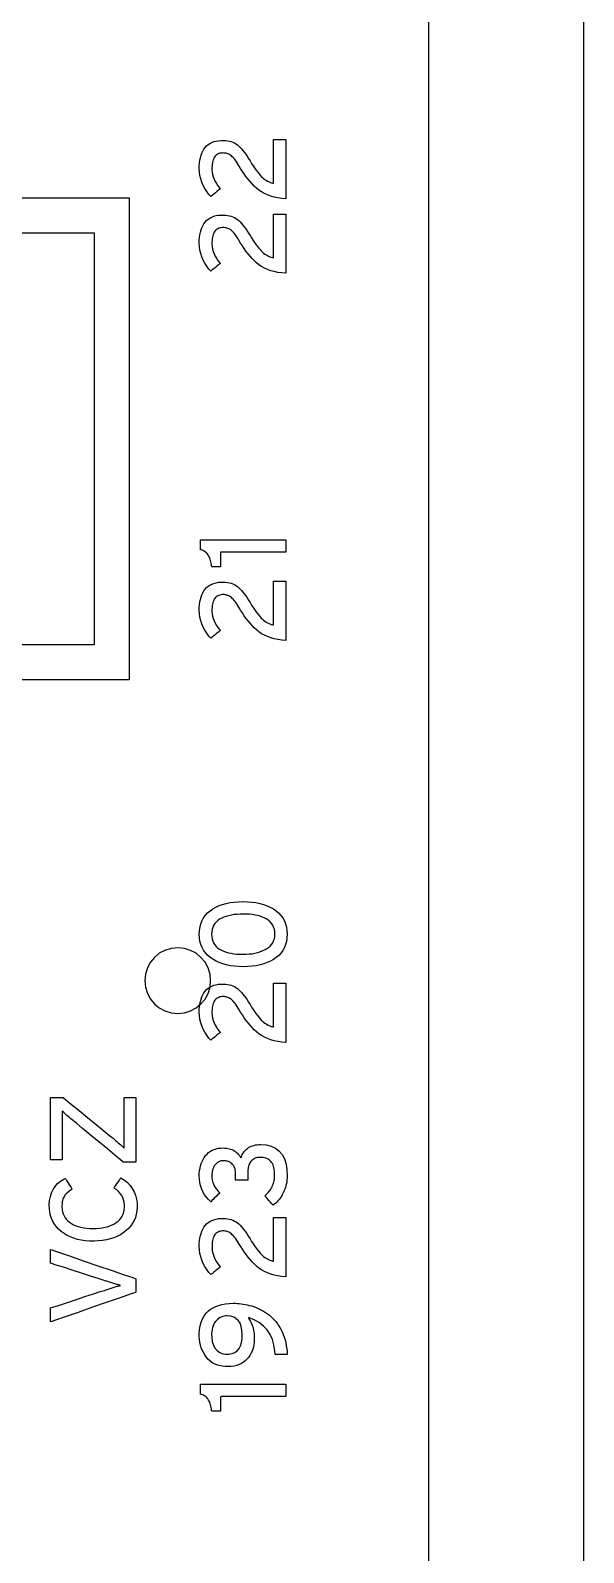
# Model space of a CAD drawing. Extents: x 1 to 47.7, y 0.2 to 35.
# Drawn here: x 37.857 to 38.487, y 12.158 to 13.894 of the extents above; entities that cross this region are included whole.
import ezdxf

# ---------------------------------------------------------------- set-up
doc = ezdxf.new("R2010")
doc.units = 0
doc.header["$MEASUREMENT"] = 0
for name, color, linetype in [('1_1__SCREW_TERMINAL_BLOCK_', 7, 'CONTINUOUS'), ('1_2__CONNECTORIZED_RELAY__', 7, 'CONTINUOUS'), ('7_0_____DWG', 7, 'CONTINUOUS')]:
    doc.layers.add(name, color=color, linetype=linetype)

msp = doc.modelspace()

# ---------------------------------------------------------------- linework, layer by layer
at = {"layer": '1_1__SCREW_TERMINAL_BLOCK_'}
for points in [[(38.1478, 13.702), (38.1432, 13.7024), (38.1388, 13.703), (38.1346, 13.7039), (38.1306, 13.705), (38.1269, 13.7063), (38.1234, 13.7079), (38.1202, 13.7097), (38.1172, 13.7118), (38.1145, 13.7141), (38.1119, 13.7165), (38.1094, 13.719), (38.107, 13.7217), (38.1047, 13.7244), (38.1024, 13.7273), (38.1003, 13.7302), (38.0983, 13.7332), (38.0963, 13.7364), (38.0947, 13.7391), (38.0935, 13.7412), (38.0923, 13.743), (38.0911, 13.7447), (38.0899, 13.7463), (38.0888, 13.7477), (38.0878, 13.7489), (38.0868, 13.7499), (38.0858, 13.7508), (38.0848, 13.7516), (38.0838, 13.7522), (38.0828, 13.7527), (38.0818, 13.7531), (38.0808, 13.7535), (38.0797, 13.7538), (38.0787, 13.754), (38.0776, 13.7541), (38.0765, 13.7542), (38.0752, 13.7541), (38.0739, 13.754), (38.0727, 13.7538), (38.0716, 13.7534), (38.0705, 13.7529), (38.0695, 13.7524), (38.0686, 13.7517), (38.0678, 13.7509), (38.067, 13.75), (38.0663, 13.7489), (38.0656, 13.7477), (38.0651, 13.7464), (38.0646, 13.7449), (38.0642, 13.7433), (38.0639, 13.7415), (38.0637, 13.7396), (38.0636, 13.7376), (38.0636, 13.7352), (38.0639, 13.7323), (38.0644, 13.7295), (38.0651, 13.7268), (38.0661, 13.7242), (38.0673, 13.7217), (38.0688, 13.7192), (38.0705, 13.7168), (38.0724, 13.7144), (38.0732, 13.7133), (38.0724, 13.7127), (38.0711, 13.7116), (38.0693, 13.7102), (38.0675, 13.7086), (38.0656, 13.7071), (38.064, 13.7058), (38.0628, 13.7049), (38.0623, 13.7044), (38.0601, 13.7069), (38.0576, 13.7102), (38.0554, 13.7136), (38.0535, 13.7171), (38.052, 13.7207), (38.0508, 13.7245), (38.0499, 13.7284), (38.0493, 13.7324), (38.0491, 13.7366), (38.0492, 13.7399), (38.0494, 13.743), (38.0498, 13.746), (38.0504, 13.7488), (38.0512, 13.7515), (38.0521, 13.7539), (38.0532, 13.7563), (38.0544, 13.7584), (38.0558, 13.7604), (38.0575, 13.7622), (38.0593, 13.7637), (38.0613, 13.765), (38.0635, 13.7662), (38.0658, 13.7671), (38.0684, 13.7678), (38.0711, 13.7682), (38.074, 13.7685), (38.0767, 13.7685), (38.0791, 13.7684), (38.0814, 13.7681), (38.0835, 13.7677), (38.0856, 13.7671), (38.0875, 13.7664), (38.0893, 13.7656), (38.091, 13.7646), (38.0926, 13.7635), (38.0942, 13.7621), (38.0957, 13.7606), (38.0973, 13.7589), (38.0988, 13.7571), (38.1004, 13.755), (38.1021, 13.7528), (38.1037, 13.7505), (38.1053, 13.7479), (38.107, 13.7452), (38.1088, 13.7423), (38.1105, 13.7396), (38.1122, 13.7371), (38.1138, 13.7348), (38.1154, 13.7326), (38.1169, 13.7307), (38.1184, 13.729), (38.1198, 13.7275), (38.1211, 13.7262), (38.1225, 13.725), (38.1239, 13.724), (38.1253, 13.723), (38.1268, 13.7222), (38.1282, 13.7215), (38.1297, 13.7208), (38.1312, 13.7203), (38.1327, 13.7199), (38.1337, 13.7199), (38.1337, 13.7227), (38.1337, 13.7283), (38.1337, 13.7358), (38.1337, 13.7441), (38.1337, 13.7525), (38.1337, 13.7601), (38.1337, 13.7659), (38.1337, 13.7691), (38.1339, 13.7695), (38.1349, 13.7695), (38.1366, 13.7695), (38.1388, 13.7695), (38.1412, 13.7695), (38.1435, 13.7695), (38.1456, 13.7695), (38.1471, 13.7695), (38.1478, 13.7695), (38.1478, 13.768), (38.1478, 13.7623), (38.1478, 13.7535), (38.1478, 13.7427), (38.1478, 13.7313), (38.1478, 13.7202), (38.1478, 13.7109), (38.1478, 13.7044)], [(38.1478, 13.6169), (38.1432, 13.6173), (38.1388, 13.6179), (38.1346, 13.6188), (38.1306, 13.6199), (38.1269, 13.6212), (38.1234, 13.6228), (38.1202, 13.6246), (38.1172, 13.6267), (38.1145, 13.629), (38.1119, 13.6314), (38.1094, 13.6339), (38.107, 13.6366), (38.1047, 13.6393), (38.1024, 13.6422), (38.1003, 13.6451), (38.0983, 13.6481), (38.0963, 13.6513), (38.0947, 13.654), (38.0935, 13.6561), (38.0923, 13.6579), (38.0911, 13.6596), (38.0899, 13.6612), (38.0888, 13.6626), (38.0878, 13.6638), (38.0868, 13.6648), (38.0858, 13.6657), (38.0848, 13.6664), (38.0838, 13.6671), (38.0828, 13.6676), (38.0818, 13.668), (38.0808, 13.6684), (38.0797, 13.6687), (38.0787, 13.6689), (38.0776, 13.669), (38.0765, 13.6691), (38.0752, 13.669), (38.0739, 13.6689), (38.0727, 13.6686), (38.0716, 13.6683), (38.0705, 13.6678), (38.0695, 13.6672), (38.0686, 13.6666), (38.0678, 13.6658), (38.067, 13.6649), (38.0663, 13.6638), (38.0656, 13.6626), (38.0651, 13.6613), (38.0646, 13.6598), (38.0642, 13.6582), (38.0639, 13.6564), (38.0637, 13.6545), (38.0636, 13.6525), (38.0636, 13.6501), (38.0639, 13.6472), (38.0644, 13.6444), (38.0651, 13.6417), (38.0661, 13.6391), (38.0673, 13.6365), (38.0688, 13.6341), (38.0705, 13.6316), (38.0724, 13.6293), (38.0732, 13.6282), (38.0724, 13.6275), (38.0711, 13.6264), (38.0693, 13.6251), (38.0675, 13.6235), (38.0656, 13.622), (38.064, 13.6207), (38.0628, 13.6198), (38.0623, 13.6193), (38.0601, 13.6218), (38.0576, 13.625), (38.0554, 13.6284), (38.0535, 13.632), (38.052, 13.6356), (38.0508, 13.6394), (38.0499, 13.6433), (38.0493, 13.6473), (38.0491, 13.6515), (38.0492, 13.6548), (38.0494, 13.6579), (38.0498, 13.6609), (38.0504, 13.6637), (38.0512, 13.6664), (38.0521, 13.6688), (38.0532, 13.6711), (38.0544, 13.6733), (38.0558, 13.6753), (38.0575, 13.677), (38.0593, 13.6786), (38.0613, 13.6799), (38.0635, 13.6811), (38.0658, 13.682), (38.0684, 13.6827), (38.0711, 13.6831), (38.074, 13.6834), (38.0767, 13.6834), (38.0791, 13.6833), (38.0814, 13.683), (38.0835, 13.6826), (38.0856, 13.682), (38.0875, 13.6813), (38.0893, 13.6805), (38.091, 13.6795), (38.0926, 13.6783), (38.0942, 13.677), (38.0957, 13.6755), (38.0973, 13.6738), (38.0988, 13.672), (38.1004, 13.6699), (38.1021, 13.6677), (38.1037, 13.6654), (38.1053, 13.6628), (38.107, 13.6601), (38.1088, 13.6572), (38.1105, 13.6545), (38.1122, 13.652), (38.1138, 13.6497), (38.1154, 13.6475), (38.1169, 13.6456), (38.1184, 13.6439), (38.1198, 13.6424), (38.1211, 13.6411), (38.1225, 13.6399), (38.1239, 13.6389), (38.1253, 13.6379), (38.1268, 13.6371), (38.1282, 13.6363), (38.1297, 13.6357), (38.1312, 13.6352), (38.1327, 13.6348), (38.1337, 13.6347), (38.1337, 13.6376), (38.1337, 13.6432), (38.1337, 13.6506), (38.1337, 13.659), (38.1337, 13.6674), (38.1337, 13.675), (38.1337, 13.6808), (38.1337, 13.684), (38.1339, 13.6844), (38.1349, 13.6844), (38.1366, 13.6844), (38.1388, 13.6844), (38.1412, 13.6844), (38.1435, 13.6844), (38.1456, 13.6844), (38.1471, 13.6844), (38.1478, 13.6844), (38.1478, 13.6829), (38.1478, 13.6772), (38.1478, 13.6684), (38.1478, 13.6576), (38.1478, 13.6462), (38.1478, 13.6351), (38.1478, 13.6258), (38.1478, 13.6193)], [(38.1478, 13.2989), (38.145, 13.2989), (38.1374, 13.2989), (38.1265, 13.2989), (38.1139, 13.2989), (38.1008, 13.2989), (38.0889, 13.2989), (38.0795, 13.2989), (38.0741, 13.2989), (38.0733, 13.2987), (38.0733, 13.2975), (38.0733, 13.2954), (38.0733, 13.2927), (38.0733, 13.2898), (38.0733, 13.287), (38.0733, 13.2845), (38.0733, 13.2828), (38.0733, 13.2822), (38.0729, 13.2822), (38.0719, 13.2822), (38.0704, 13.2822), (38.0687, 13.2822), (38.067, 13.2822), (38.0654, 13.2822), (38.0641, 13.2822), (38.0634, 13.2822), (38.0632, 13.2831), (38.063, 13.2847), (38.0627, 13.2864), (38.0624, 13.288), (38.062, 13.2895), (38.0616, 13.2909), (38.0611, 13.2923), (38.0605, 13.2937), (38.0598, 13.2949), (38.0591, 13.2961), (38.0583, 13.2972), (38.0574, 13.2982), (38.0564, 13.299), (38.0553, 13.2998), (38.0541, 13.3004), (38.0528, 13.301), (38.0514, 13.3014), (38.0507, 13.3017), (38.0507, 13.3025), (38.0507, 13.304), (38.0507, 13.3058), (38.0507, 13.3078), (38.0507, 13.3097), (38.0507, 13.3114), (38.0507, 13.3125), (38.0507, 13.313), (38.0544, 13.313), (38.0643, 13.313), (38.0784, 13.313), (38.095, 13.313), (38.112, 13.313), (38.1276, 13.313), (38.1398, 13.313), (38.1469, 13.313), (38.1478, 13.3128), (38.1478, 13.3118), (38.1478, 13.31), (38.1478, 13.3078), (38.1478, 13.3053), (38.1478, 13.3029), (38.1478, 13.3009), (38.1478, 13.2994)], [(38.1478, 13.1982), (38.1432, 13.1986), (38.1388, 13.1992), (38.1346, 13.2001), (38.1306, 13.2012), (38.1269, 13.2025), (38.1234, 13.2041), (38.1202, 13.2059), (38.1172, 13.208), (38.1145, 13.2103), (38.1119, 13.2127), (38.1094, 13.2153), (38.107, 13.2179), (38.1047, 13.2206), (38.1024, 13.2235), (38.1003, 13.2264), (38.0983, 13.2295), (38.0963, 13.2326), (38.0947, 13.2353), (38.0935, 13.2374), (38.0923, 13.2392), (38.0911, 13.2409), (38.0899, 13.2425), (38.0888, 13.2439), (38.0878, 13.2451), (38.0868, 13.2462), (38.0858, 13.2471), (38.0848, 13.2478), (38.0838, 13.2484), (38.0828, 13.2489), (38.0818, 13.2494), (38.0808, 13.2497), (38.0797, 13.25), (38.0787, 13.2502), (38.0776, 13.2504), (38.0765, 13.2504), (38.0752, 13.2504), (38.0739, 13.2502), (38.0727, 13.25), (38.0716, 13.2496), (38.0705, 13.2491), (38.0695, 13.2486), (38.0686, 13.2479), (38.0678, 13.2471), (38.067, 13.2462), (38.0663, 13.2452), (38.0656, 13.244), (38.0651, 13.2426), (38.0646, 13.2411), (38.0642, 13.2395), (38.0639, 13.2377), (38.0637, 13.2358), (38.0636, 13.2338), (38.0636, 13.2314), (38.0639, 13.2285), (38.0644, 13.2258), (38.0651, 13.2231), (38.0661, 13.2204), (38.0673, 13.2179), (38.0688, 13.2154), (38.0705, 13.213), (38.0724, 13.2106), (38.0732, 13.2095), (38.0724, 13.2089), (38.0711, 13.2078), (38.0693, 13.2064), (38.0675, 13.2049), (38.0656, 13.2034), (38.064, 13.202), (38.0628, 13.2011), (38.0623, 13.2006), (38.0601, 13.2031), (38.0576, 13.2064), (38.0554, 13.2098), (38.0535, 13.2133), (38.052, 13.217), (38.0508, 13.2207), (38.0499, 13.2246), (38.0493, 13.2286), (38.0491, 13.2328), (38.0492, 13.2361), (38.0494, 13.2392), (38.0498, 13.2422), (38.0504, 13.245), (38.0512, 13.2477), (38.0521, 13.2502), (38.0532, 13.2525), (38.0544, 13.2546), (38.0558, 13.2566), (38.0575, 13.2584), (38.0593, 13.2599), (38.0613, 13.2613), (38.0635, 13.2624), (38.0658, 13.2633), (38.0684, 13.264), (38.0711, 13.2645), (38.074, 13.2647), (38.0767, 13.2647), (38.0791, 13.2646), (38.0814, 13.2643), (38.0835, 13.2639), (38.0856, 13.2634), (38.0875, 13.2626), (38.0893, 13.2618), (38.091, 13.2608), (38.0926, 13.2597), (38.0942, 13.2583), (38.0957, 13.2568), (38.0973, 13.2551), (38.0988, 13.2533), (38.1004, 13.2513), (38.1021, 13.2491), (38.1037, 13.2467), (38.1053, 13.2441), (38.107, 13.2414), (38.1088, 13.2385), (38.1105, 13.2358), (38.1122, 13.2333), (38.1138, 13.231), (38.1154, 13.2289), (38.1169, 13.2269), (38.1184, 13.2252), (38.1198, 13.2237), (38.1211, 13.2224), (38.1225, 13.2213), (38.1239, 13.2202), (38.1253, 13.2192), (38.1268, 13.2184), (38.1282, 13.2177), (38.1297, 13.217), (38.1312, 13.2165), (38.1327, 13.2161), (38.1337, 13.2161), (38.1337, 13.219), (38.1337, 13.2246), (38.1337, 13.232), (38.1337, 13.2403), (38.1337, 13.2487), (38.1337, 13.2563), (38.1337, 13.2621), (38.1337, 13.2653), (38.1339, 13.2657), (38.1349, 13.2657), (38.1366, 13.2657), (38.1388, 13.2657), (38.1412, 13.2657), (38.1435, 13.2657), (38.1456, 13.2657), (38.1471, 13.2657), (38.1478, 13.2657), (38.1478, 13.2642), (38.1478, 13.2585), (38.1478, 13.2497), (38.1478, 13.239), (38.1478, 13.2275), (38.1478, 13.2165), (38.1478, 13.2071), (38.1478, 13.2006)], [(38.0991, 12.9003), (38.1042, 12.9001), (38.1091, 12.8997), (38.1138, 12.8991), (38.1182, 12.8982), (38.1224, 12.897), (38.1264, 12.8956), (38.1301, 12.8939), (38.1336, 12.8919), (38.1368, 12.8897), (38.1397, 12.8873), (38.1422, 12.8845), (38.1443, 12.8816), (38.1461, 12.8783), (38.1475, 12.8749), (38.1485, 12.8712), (38.1491, 12.8672), (38.1494, 12.863), (38.1491, 12.8589), (38.1485, 12.8549), (38.1475, 12.8513), (38.1461, 12.8478), (38.1444, 12.8446), (38.1423, 12.8417), (38.1398, 12.839), (38.1369, 12.8366), (38.1337, 12.8343), (38.1303, 12.8324), (38.1266, 12.8307), (38.1227, 12.8293), (38.1185, 12.8281), (38.1141, 12.8272), (38.1095, 12.8265), (38.1045, 12.8262), (38.0994, 12.826), (38.0942, 12.8262), (38.0893, 12.8265), (38.0846, 12.8272), (38.0802, 12.8281), (38.0759, 12.8293), (38.072, 12.8308), (38.0683, 12.8325), (38.0648, 12.8345), (38.0616, 12.8367), (38.0587, 12.8392), (38.0562, 12.8419), (38.054, 12.8449), (38.0523, 12.8481), (38.0509, 12.8515), (38.0499, 12.8552), (38.0493, 12.8591), (38.0491, 12.8633), (38.0493, 12.8675), (38.05, 12.8714), (38.051, 12.8751), (38.0523, 12.8786), (38.054, 12.8818), (38.0561, 12.8847), (38.0586, 12.8874), (38.0614, 12.8899), (38.0646, 12.8921), (38.0681, 12.894), (38.0718, 12.8957), (38.0757, 12.8971), (38.0799, 12.8982), (38.0843, 12.8991), (38.089, 12.8998), (38.0939, 12.9001)], [(38.0994, 12.886), (38.0957, 12.886), (38.0923, 12.8857), (38.089, 12.8854), (38.0858, 12.8849), (38.0828, 12.8842), (38.0799, 12.8834), (38.0772, 12.8825), (38.0747, 12.8814), (38.0723, 12.8801), (38.0702, 12.8787), (38.0684, 12.877), (38.0668, 12.8752), (38.0655, 12.8731), (38.0645, 12.8709), (38.0638, 12.8684), (38.0634, 12.8658), (38.0632, 12.863), (38.0634, 12.8602), (38.0638, 12.8577), (38.0645, 12.8553), (38.0655, 12.8531), (38.0668, 12.8511), (38.0683, 12.8492), (38.0701, 12.8476), (38.0722, 12.8462), (38.0745, 12.8449), (38.077, 12.8438), (38.0797, 12.8428), (38.0825, 12.842), (38.0855, 12.8413), (38.0886, 12.8408), (38.092, 12.8405), (38.0954, 12.8403), (38.0991, 12.8403), (38.1027, 12.8403), (38.1061, 12.8406), (38.1094, 12.8409), (38.1125, 12.8415), (38.1155, 12.8422), (38.1183, 12.843), (38.121, 12.844), (38.1235, 12.8451), (38.1259, 12.8464), (38.1281, 12.8479), (38.13, 12.8495), (38.1316, 12.8514), (38.1329, 12.8534), (38.1339, 12.8556), (38.1347, 12.8579), (38.1351, 12.8605), (38.1353, 12.8633), (38.1351, 12.8661), (38.1347, 12.8687), (38.1339, 12.8711), (38.1329, 12.8733), (38.1316, 12.8754), (38.13, 12.8772), (38.1282, 12.8788), (38.126, 12.8803), (38.1237, 12.8815), (38.1212, 12.8826), (38.1185, 12.8835), (38.1157, 12.8843), (38.1128, 12.8849), (38.1097, 12.8854), (38.1064, 12.8858), (38.1029, 12.886)], [(38.1478, 12.7397), (38.1432, 12.7401), (38.1388, 12.7407), (38.1346, 12.7416), (38.1306, 12.7427), (38.1269, 12.7441), (38.1234, 12.7456), (38.1202, 12.7474), (38.1172, 12.7495), (38.1145, 12.7518), (38.1119, 12.7542), (38.1094, 12.7568), (38.107, 12.7594), (38.1047, 12.7621), (38.1024, 12.765), (38.1003, 12.7679), (38.0983, 12.771), (38.0963, 12.7741), (38.0947, 12.7769), (38.0935, 12.7789), (38.0923, 12.7808), (38.0911, 12.7825), (38.0899, 12.784), (38.0888, 12.7854), (38.0878, 12.7866), (38.0868, 12.7877), (38.0858, 12.7886), (38.0848, 12.7893), (38.0838, 12.7899), (38.0828, 12.7904), (38.0818, 12.7909), (38.0808, 12.7912), (38.0797, 12.7915), (38.0787, 12.7917), (38.0776, 12.7919), (38.0765, 12.7919), (38.0752, 12.7919), (38.0739, 12.7917), (38.0727, 12.7915), (38.0716, 12.7911), (38.0705, 12.7906), (38.0695, 12.7901), (38.0686, 12.7894), (38.0678, 12.7886), (38.067, 12.7877), (38.0663, 12.7867), (38.0656, 12.7855), (38.0651, 12.7841), (38.0646, 12.7826), (38.0642, 12.781), (38.0639, 12.7792), (38.0637, 12.7773), (38.0636, 12.7753), (38.0636, 12.7729), (38.0639, 12.77), (38.0644, 12.7673), (38.0651, 12.7646), (38.0661, 12.7619), (38.0673, 12.7594), (38.0688, 12.7569), (38.0705, 12.7545), (38.0724, 12.7521), (38.0732, 12.751), (38.0724, 12.7504), (38.0711, 12.7493), (38.0693, 12.7479), (38.0675, 12.7464), (38.0656, 12.7449), (38.064, 12.7436), (38.0628, 12.7426), (38.0623, 12.7421), (38.0601, 12.7446), (38.0576, 12.7479), (38.0554, 12.7513), (38.0535, 12.7548), (38.052, 12.7585), (38.0508, 12.7622), (38.0499, 12.7661), (38.0493, 12.7702), (38.0491, 12.7743), (38.0492, 12.7776), (38.0494, 12.7808), (38.0498, 12.7837), (38.0504, 12.7865), (38.0512, 12.7892), (38.0521, 12.7917), (38.0532, 12.794), (38.0544, 12.7961), (38.0558, 12.7981), (38.0575, 12.7999), (38.0593, 12.8014), (38.0613, 12.8028), (38.0635, 12.8039), (38.0658, 12.8048), (38.0684, 12.8055), (38.0711, 12.806), (38.074, 12.8062), (38.0767, 12.8063), (38.0791, 12.8061), (38.0814, 12.8058), (38.0835, 12.8054), (38.0856, 12.8049), (38.0875, 12.8042), (38.0893, 12.8033), (38.091, 12.8023), (38.0926, 12.8012), (38.0942, 12.7998), (38.0957, 12.7983), (38.0973, 12.7966), (38.0988, 12.7948), (38.1004, 12.7928), (38.1021, 12.7906), (38.1037, 12.7882), (38.1053, 12.7857), (38.107, 12.783), (38.1088, 12.78), (38.1105, 12.7773), (38.1122, 12.7748), (38.1138, 12.7725), (38.1154, 12.7704), (38.1169, 12.7685), (38.1184, 12.7667), (38.1198, 12.7652), (38.1211, 12.7639), (38.1225, 12.7628), (38.1239, 12.7617), (38.1253, 12.7608), (38.1268, 12.7599), (38.1282, 12.7592), (38.1297, 12.7585), (38.1312, 12.758), (38.1327, 12.7576), (38.1337, 12.7576), (38.1337, 12.7605), (38.1337, 12.7661), (38.1337, 12.7735), (38.1337, 12.7818), (38.1337, 12.7902), (38.1337, 12.7978), (38.1337, 12.8036), (38.1337, 12.8069), (38.1339, 12.8072), (38.1349, 12.8072), (38.1366, 12.8072), (38.1388, 12.8072), (38.1412, 12.8072), (38.1435, 12.8072), (38.1456, 12.8072), (38.1471, 12.8072), (38.1478, 12.8072), (38.1478, 12.8057), (38.1478, 12.8), (38.1478, 12.7912), (38.1478, 12.7805), (38.1478, 12.769), (38.1478, 12.758), (38.1478, 12.7486), (38.1478, 12.7421)], [(38.0878, 12.4421), (38.0901, 12.4421), (38.0923, 12.442), (38.0946, 12.4418), (38.0969, 12.4415), (38.0992, 12.4412), (38.1015, 12.4408), (38.1038, 12.4404), (38.1062, 12.4398), (38.1086, 12.4392), (38.111, 12.4385), (38.1133, 12.4376), (38.1156, 12.4366), (38.1179, 12.4356), (38.1202, 12.4344), (38.1224, 12.4331), (38.1246, 12.4318), (38.1268, 12.4303), (38.1289, 12.4288), (38.1309, 12.4271), (38.1328, 12.4253), (38.1346, 12.4234), (38.1364, 12.4214), (38.138, 12.4193), (38.1396, 12.417), (38.1411, 12.4146), (38.1424, 12.412), (38.1438, 12.4094), (38.1449, 12.4065), (38.146, 12.4036), (38.1469, 12.4005), (38.1477, 12.3972), (38.1483, 12.3938), (38.1488, 12.3903), (38.1492, 12.3867), (38.1494, 12.3837), (38.1487, 12.3837), (38.1472, 12.3837), (38.1451, 12.3837), (38.1428, 12.3837), (38.1405, 12.3837), (38.1384, 12.3837), (38.1367, 12.3837), (38.1358, 12.3837), (38.1354, 12.3877), (38.1343, 12.3947), (38.1325, 12.401), (38.1298, 12.4067), (38.1264, 12.4118), (38.1223, 12.4162), (38.1173, 12.4201), (38.1116, 12.4233), (38.1052, 12.4259), (38.1056, 12.4245), (38.1071, 12.4222), (38.1084, 12.4197), (38.1095, 12.4171), (38.1104, 12.4142), (38.1111, 12.4112), (38.1116, 12.408), (38.1118, 12.4045), (38.1119, 12.401), (38.1118, 12.3981), (38.1114, 12.3953), (38.1109, 12.3926), (38.1102, 12.3899), (38.1093, 12.3874), (38.1081, 12.385), (38.1068, 12.3827), (38.1053, 12.3804), (38.1035, 12.3783), (38.1016, 12.3764), (38.0995, 12.3748), (38.0971, 12.3734), (38.0946, 12.3722), (38.0918, 12.3713), (38.0888, 12.3706), (38.0856, 12.3701), (38.0823, 12.3699), (38.0787, 12.37), (38.0752, 12.3704), (38.072, 12.3711), (38.069, 12.372), (38.0662, 12.3732), (38.0636, 12.3747), (38.0613, 12.3765), (38.0591, 12.3785), (38.0572, 12.3809), (38.0554, 12.3833), (38.0539, 12.3859), (38.0525, 12.3886), (38.0514, 12.3915), (38.0505, 12.3945), (38.0498, 12.3977), (38.0494, 12.401), (38.0491, 12.4045), (38.0491, 12.4081), (38.0493, 12.4115), (38.0498, 12.4147), (38.0505, 12.4178), (38.0514, 12.4208), (38.0526, 12.4236), (38.054, 12.4263), (38.0556, 12.4288), (38.0575, 12.4312), (38.0597, 12.4334), (38.0621, 12.4354), (38.0649, 12.4371), (38.068, 12.4386), (38.0713, 12.4398), (38.075, 12.4408), (38.079, 12.4415), (38.0833, 12.4419)], [(38.081, 12.4278), (38.0793, 12.4277), (38.0776, 12.4274), (38.0759, 12.427), (38.0743, 12.4265), (38.0728, 12.4258), (38.0714, 12.4249), (38.0701, 12.4238), (38.0688, 12.4226), (38.0675, 12.4213), (38.0665, 12.4197), (38.0656, 12.4181), (38.0648, 12.4162), (38.0642, 12.4142), (38.0637, 12.4121), (38.0634, 12.4097), (38.0632, 12.4072), (38.0634, 12.4031), (38.064, 12.3985), (38.0652, 12.3945), (38.0669, 12.3911), (38.0691, 12.3885), (38.0718, 12.3864), (38.075, 12.385), (38.0787, 12.3843), (38.0828, 12.3842), (38.0865, 12.3848), (38.0897, 12.3861), (38.0924, 12.3879), (38.0946, 12.3904), (38.0963, 12.3935), (38.0974, 12.3973), (38.0981, 12.4016), (38.0982, 12.4066), (38.0978, 12.4115), (38.097, 12.4157), (38.0956, 12.4193), (38.0937, 12.4223), (38.0913, 12.4246), (38.0884, 12.4263), (38.085, 12.4273)], [(38.1478, 12.3358), (38.145, 12.3358), (38.1374, 12.3358), (38.1265, 12.3358), (38.1139, 12.3358), (38.1008, 12.3358), (38.0889, 12.3358), (38.0795, 12.3358), (38.0741, 12.3358), (38.0733, 12.3356), (38.0733, 12.3344), (38.0733, 12.3323), (38.0733, 12.3296), (38.0733, 12.3267), (38.0733, 12.3239), (38.0733, 12.3214), (38.0733, 12.3197), (38.0733, 12.3191), (38.0729, 12.3191), (38.0719, 12.3191), (38.0704, 12.3191), (38.0687, 12.3191), (38.067, 12.3191), (38.0654, 12.3191), (38.0641, 12.3191), (38.0634, 12.3191), (38.0632, 12.32), (38.063, 12.3217), (38.0627, 12.3233), (38.0624, 12.3249), (38.062, 12.3264), (38.0616, 12.3278), (38.0611, 12.3292), (38.0605, 12.3306), (38.0598, 12.3318), (38.0591, 12.333), (38.0583, 12.3341), (38.0574, 12.3351), (38.0564, 12.3359), (38.0553, 12.3367), (38.0541, 12.3373), (38.0528, 12.3379), (38.0514, 12.3383), (38.0507, 12.3386), (38.0507, 12.3394), (38.0507, 12.3409), (38.0507, 12.3427), (38.0507, 12.3447), (38.0507, 12.3466), (38.0507, 12.3483), (38.0507, 12.3495), (38.0507, 12.3499), (38.0544, 12.3499), (38.0643, 12.3499), (38.0784, 12.3499), (38.095, 12.3499), (38.112, 12.3499), (38.1276, 12.3499), (38.1398, 12.3499), (38.1469, 12.3499), (38.1478, 12.3497), (38.1478, 12.3487), (38.1478, 12.3469), (38.1478, 12.3447), (38.1478, 12.3422), (38.1478, 12.3398), (38.1478, 12.3378), (38.1478, 12.3363)]]:
    msp.add_lwpolyline(points, close=True, dxfattribs=at)
at = {"layer": '1_2__CONNECTORIZED_RELAY__'}
for points in [[(37.9691, 13.7031), (37.9691, 13.1533), (36.8891, 13.1533), (36.8891, 13.7031), (37.9691, 13.7031)], [(37.9292, 13.6632), (37.9292, 13.1932), (37.8291, 13.1932), (37.8291, 13.6632), (37.9292, 13.6632)]]:
    msp.add_lwpolyline(points, dxfattribs=at)
for points in [[(38.0246, 12.7727), (38.0322, 12.7734), (38.0392, 12.7756), (38.0456, 12.7791), (38.0511, 12.7837), (38.0557, 12.7892), (38.0592, 12.7956), (38.0614, 12.8026), (38.0621, 12.8102), (38.0614, 12.8177), (38.0592, 12.8248), (38.0557, 12.8311), (38.0511, 12.8367), (38.0456, 12.8413), (38.0392, 12.8447), (38.0322, 12.8469), (38.0246, 12.8477), (38.0171, 12.8469), (38.01, 12.8447), (38.0036, 12.8413), (37.9981, 12.8367), (37.9935, 12.8311), (37.9901, 12.8248), (37.9879, 12.8177), (37.9871, 12.8102), (37.9879, 12.8026), (37.9901, 12.7956), (37.9935, 12.7892), (37.9981, 12.7837), (38.0036, 12.7791), (38.01, 12.7756), (38.0171, 12.7734)], [(37.9769, 12.603), (37.9764, 12.603), (37.975, 12.603), (37.973, 12.603), (37.9707, 12.603), (37.9682, 12.603), (37.966, 12.603), (37.9641, 12.603), (37.963, 12.603), (37.9625, 12.6032), (37.9593, 12.6058), (37.9529, 12.6111), (37.9444, 12.6182), (37.9347, 12.6262), (37.925, 12.6342), (37.9162, 12.6415), (37.9095, 12.6471), (37.9057, 12.6502), (37.9044, 12.6513), (37.9028, 12.6526), (37.9013, 12.654), (37.8998, 12.6552), (37.8983, 12.6565), (37.8969, 12.6578), (37.8956, 12.659), (37.8943, 12.6602), (37.893, 12.6613), (37.8929, 12.6598), (37.893, 12.6578), (37.893, 12.6557), (37.893, 12.6535), (37.8931, 12.6512), (37.8931, 12.6489), (37.8931, 12.6465), (37.8931, 12.6441), (37.8931, 12.6419), (37.8931, 12.6402), (37.8931, 12.6364), (37.8931, 12.6312), (37.8931, 12.6252), (37.8931, 12.619), (37.8931, 12.6134), (37.8931, 12.6089), (37.8931, 12.6063), (37.893, 12.6058), (37.8922, 12.6058), (37.8906, 12.6058), (37.8885, 12.6058), (37.8863, 12.6058), (37.884, 12.6058), (37.882, 12.6058), (37.8805, 12.6058), (37.8797, 12.6058), (37.8797, 12.6072), (37.8797, 12.613), (37.8797, 12.6222), (37.8797, 12.6335), (37.8797, 12.6457), (37.8797, 12.6574), (37.8797, 12.6674), (37.8797, 12.6743), (37.8797, 12.6769), (37.8802, 12.6769), (37.8816, 12.6769), (37.8836, 12.6769), (37.8859, 12.6769), (37.8883, 12.6769), (37.8906, 12.6769), (37.8924, 12.6769), (37.8936, 12.6769), (37.894, 12.6767), (37.8972, 12.6741), (37.9036, 12.6689), (37.9122, 12.6619), (37.9218, 12.654), (37.9316, 12.646), (37.9404, 12.6389), (37.9471, 12.6333), (37.9509, 12.6303), (37.9522, 12.6292), (37.9538, 12.6279), (37.9554, 12.6266), (37.9569, 12.6253), (37.9583, 12.624), (37.9597, 12.6228), (37.961, 12.6216), (37.9623, 12.6203), (37.9636, 12.6191), (37.9637, 12.6207), (37.9636, 12.6227), (37.9636, 12.6248), (37.9635, 12.627), (37.9635, 12.6292), (37.9635, 12.6316), (37.9635, 12.634), (37.9635, 12.6364), (37.9635, 12.6386), (37.9635, 12.6404), (37.9635, 12.6444), (37.9635, 12.6499), (37.9635, 12.6563), (37.9635, 12.6629), (37.9635, 12.6689), (37.9635, 12.6736), (37.9635, 12.6764), (37.9636, 12.6769), (37.9644, 12.6769), (37.966, 12.6769), (37.9681, 12.6769), (37.9703, 12.6769), (37.9726, 12.6769), (37.9746, 12.6769), (37.9761, 12.6769), (37.9768, 12.6769), (37.9769, 12.6755), (37.9769, 12.6694), (37.9769, 12.6599), (37.9769, 12.6481), (37.9769, 12.6354), (37.9769, 12.6233), (37.9769, 12.6129), (37.9769, 12.6057)], [(38.119, 12.6232), (38.1254, 12.6227), (38.1311, 12.6212), (38.136, 12.6189), (38.1402, 12.6158), (38.1436, 12.6117), (38.1462, 12.6068), (38.148, 12.601), (38.1491, 12.5943), (38.1494, 12.5876), (38.1493, 12.5853), (38.1491, 12.5831), (38.1488, 12.5808), (38.1484, 12.5786), (38.1479, 12.5764), (38.1473, 12.5743), (38.1466, 12.5722), (38.1457, 12.57), (38.1448, 12.568), (38.1438, 12.566), (38.1427, 12.564), (38.1415, 12.5622), (38.1402, 12.5605), (38.1388, 12.5589), (38.1374, 12.5574), (38.1359, 12.556), (38.1343, 12.5547), (38.1333, 12.5541), (38.1327, 12.5548), (38.1316, 12.556), (38.1302, 12.5576), (38.1286, 12.5594), (38.127, 12.5612), (38.1256, 12.5628), (38.1246, 12.5641), (38.124, 12.5647), (38.1246, 12.5654), (38.1258, 12.5665), (38.1269, 12.5676), (38.1279, 12.5688), (38.1289, 12.57), (38.1298, 12.5712), (38.1306, 12.5724), (38.1314, 12.5737), (38.1321, 12.5751), (38.1327, 12.5765), (38.1332, 12.5779), (38.1337, 12.5793), (38.1341, 12.5807), (38.1344, 12.5821), (38.1347, 12.5835), (38.1349, 12.5849), (38.135, 12.5863), (38.135, 12.5877), (38.135, 12.5901), (38.1349, 12.5924), (38.1346, 12.5946), (38.1342, 12.5966), (38.1337, 12.5984), (38.1332, 12.6), (38.1325, 12.6015), (38.1316, 12.6028), (38.1307, 12.604), (38.1297, 12.605), (38.1287, 12.6058), (38.1275, 12.6066), (38.1263, 12.6072), (38.1249, 12.6077), (38.1235, 12.6081), (38.122, 12.6084), (38.1204, 12.6086), (38.1188, 12.6086), (38.1171, 12.6085), (38.1156, 12.6083), (38.1141, 12.6079), (38.1128, 12.6075), (38.1116, 12.6069), (38.1104, 12.6063), (38.1094, 12.6055), (38.1085, 12.6046), (38.1076, 12.6036), (38.1069, 12.6024), (38.1063, 12.6012), (38.1058, 12.5999), (38.1053, 12.5986), (38.105, 12.5972), (38.1047, 12.5957), (38.1045, 12.5941), (38.1044, 12.5925), (38.1044, 12.5914), (38.1044, 12.5909), (38.1044, 12.5899), (38.1044, 12.5886), (38.1044, 12.5871), (38.1044, 12.5856), (38.1044, 12.5843), (38.1044, 12.5833), (38.1044, 12.5827), (38.1042, 12.5827), (38.1032, 12.5827), (38.1015, 12.5827), (38.0994, 12.5827), (38.097, 12.5827), (38.0947, 12.5827), (38.0926, 12.5827), (38.0911, 12.5827), (38.0903, 12.5827), (38.0903, 12.5828), (38.0903, 12.5835), (38.0903, 12.5846), (38.0903, 12.586), (38.0903, 12.5875), (38.0903, 12.5889), (38.0903, 12.5901), (38.0903, 12.591), (38.0903, 12.5914), (38.0903, 12.5926), (38.0901, 12.594), (38.0899, 12.5954), (38.0895, 12.5966), (38.0891, 12.5977), (38.0885, 12.5988), (38.0879, 12.5998), (38.0871, 12.6006), (38.0863, 12.6014), (38.0854, 12.6021), (38.0845, 12.6027), (38.0835, 12.6033), (38.0825, 12.6037), (38.0814, 12.6041), (38.0803, 12.6043), (38.0792, 12.6045), (38.078, 12.6046), (38.0769, 12.6047), (38.0764, 12.6047), (38.0759, 12.6046), (38.0754, 12.6046), (38.0749, 12.6045), (38.0744, 12.6045), (38.0739, 12.6044), (38.0733, 12.6042), (38.0728, 12.6041), (38.0723, 12.604), (38.0717, 12.6037), (38.0712, 12.6035), (38.0707, 12.6032), (38.0702, 12.6029), (38.0697, 12.6025), (38.0693, 12.6021), (38.0688, 12.6017), (38.0684, 12.6013), (38.0679, 12.6009), (38.0675, 12.6004), (38.067, 12.5998), (38.0666, 12.5993), (38.0662, 12.5987), (38.0659, 12.5981), (38.0655, 12.5974), (38.0652, 12.5967), (38.0649, 12.596), (38.0646, 12.5952), (38.0643, 12.5944), (38.0641, 12.5935), (38.0639, 12.5926), (38.0638, 12.5916), (38.0637, 12.5906), (38.0636, 12.5895), (38.0635, 12.5884), (38.0635, 12.5873), (38.0636, 12.5852), (38.0639, 12.5828), (38.0644, 12.5805), (38.0652, 12.5783), (38.0661, 12.5762), (38.0673, 12.5742), (38.0688, 12.5722), (38.0704, 12.5703), (38.0723, 12.5686), (38.0723, 12.568), (38.0714, 12.5671), (38.07, 12.5657), (38.0684, 12.5641), (38.0667, 12.5623), (38.065, 12.5606), (38.0636, 12.5592), (38.0626, 12.5582), (38.0623, 12.5578), (38.0595, 12.5606), (38.0571, 12.5634), (38.0549, 12.5664), (38.0532, 12.5696), (38.0517, 12.5729), (38.0506, 12.5764), (38.0498, 12.58), (38.0493, 12.5838), (38.0491, 12.5876), (38.0492, 12.5906), (38.0495, 12.5935), (38.05, 12.5963), (38.0506, 12.599), (38.0514, 12.6015), (38.0524, 12.604), (38.0535, 12.6063), (38.0549, 12.6085), (38.0564, 12.6106), (38.058, 12.6124), (38.0598, 12.6141), (38.0618, 12.6155), (38.0639, 12.6167), (38.0662, 12.6177), (38.0686, 12.6184), (38.0712, 12.619), (38.0739, 12.6192), (38.0763, 12.6193), (38.0782, 12.6192), (38.08, 12.619), (38.0816, 12.6187), (38.0832, 12.6184), (38.0847, 12.618), (38.0861, 12.6175), (38.0873, 12.617), (38.0885, 12.6163), (38.0896, 12.6156), (38.0907, 12.6148), (38.0917, 12.614), (38.0927, 12.6132), (38.0936, 12.6123), (38.0944, 12.6113), (38.0952, 12.6103), (38.0959, 12.6093), (38.0966, 12.6082), (38.0971, 12.609), (38.0976, 12.6104), (38.0982, 12.6118), (38.099, 12.6132), (38.0998, 12.6144), (38.1007, 12.6156), (38.1018, 12.6167), (38.1029, 12.6178), (38.1041, 12.6188), (38.1054, 12.6197), (38.1068, 12.6205), (38.1082, 12.6212), (38.1098, 12.6218), (38.1115, 12.6223), (38.1132, 12.6227), (38.1151, 12.623), (38.117, 12.6231)], [(37.9599, 12.5851), (37.9638, 12.5826), (37.9673, 12.5798), (37.9703, 12.5766), (37.9728, 12.5732), (37.9749, 12.5694), (37.9765, 12.5654), (37.9776, 12.561), (37.9783, 12.5564), (37.9784, 12.5516), (37.9781, 12.5476), (37.9774, 12.5437), (37.9763, 12.5401), (37.9749, 12.5366), (37.9731, 12.5334), (37.971, 12.5304), (37.9685, 12.5276), (37.9657, 12.525), (37.9626, 12.5226), (37.9593, 12.5204), (37.9557, 12.5185), (37.9519, 12.5169), (37.9478, 12.5155), (37.9436, 12.5144), (37.939, 12.5137), (37.9343, 12.5132), (37.9293, 12.5129), (37.9242, 12.513), (37.9194, 12.5134), (37.9147, 12.5141), (37.9103, 12.515), (37.9062, 12.5163), (37.9022, 12.5178), (37.8985, 12.5196), (37.8951, 12.5216), (37.8918, 12.524), (37.8889, 12.5265), (37.8863, 12.5292), (37.8841, 12.5322), (37.8822, 12.5353), (37.8807, 12.5387), (37.8796, 12.5422), (37.8787, 12.546), (37.8783, 12.55), (37.8782, 12.5545), (37.8786, 12.5594), (37.8795, 12.5639), (37.8809, 12.5681), (37.8827, 12.572), (37.885, 12.5755), (37.8877, 12.5786), (37.891, 12.5814), (37.8947, 12.5839), (37.8964, 12.5846), (37.897, 12.5836), (37.898, 12.5821), (37.8993, 12.5801), (37.9006, 12.578), (37.902, 12.5759), (37.9031, 12.5741), (37.904, 12.5728), (37.9043, 12.5723), (37.9032, 12.5716), (37.9019, 12.5707), (37.9007, 12.5699), (37.8996, 12.569), (37.8986, 12.5681), (37.8977, 12.5672), (37.8968, 12.5663), (37.8961, 12.5653), (37.8954, 12.5643), (37.8948, 12.5632), (37.8942, 12.562), (37.8938, 12.5608), (37.8934, 12.5595), (37.8931, 12.5582), (37.8929, 12.5567), (37.8928, 12.5553), (37.8927, 12.5537), (37.8927, 12.5516), (37.8929, 12.5489), (37.8934, 12.5464), (37.8941, 12.544), (37.8951, 12.5418), (37.8963, 12.5397), (37.8978, 12.5378), (37.8995, 12.5361), (37.9014, 12.5345), (37.9036, 12.533), (37.906, 12.5317), (37.9086, 12.5306), (37.9113, 12.5296), (37.9143, 12.5288), (37.9175, 12.5282), (37.9208, 12.5278), (37.9243, 12.5275), (37.928, 12.5274), (37.9317, 12.5275), (37.9352, 12.5277), (37.9385, 12.5282), (37.9417, 12.5288), (37.9446, 12.5295), (37.9474, 12.5305), (37.95, 12.5316), (37.9524, 12.5328), (37.9546, 12.5343), (37.9567, 12.5359), (37.9585, 12.5376), (37.96, 12.5395), (37.9613, 12.5415), (37.9623, 12.5437), (37.9631, 12.5461), (37.9636, 12.5486), (37.9639, 12.5512), (37.9639, 12.5542), (37.9636, 12.5573), (37.963, 12.5601), (37.962, 12.5628), (37.9608, 12.5652), (37.9592, 12.5675), (37.9573, 12.5695), (37.9551, 12.5714), (37.9525, 12.573), (37.9519, 12.5737), (37.9526, 12.5746), (37.9537, 12.5762), (37.955, 12.578), (37.9563, 12.58), (37.9577, 12.582), (37.9588, 12.5836), (37.9596, 12.5847)], [(38.1479, 12.4724), (38.1432, 12.4728), (38.1388, 12.4735), (38.1346, 12.4743), (38.1307, 12.4755), (38.1269, 12.4768), (38.1235, 12.4784), (38.1202, 12.4802), (38.1172, 12.4822), (38.1145, 12.4845), (38.1119, 12.487), (38.1094, 12.4895), (38.107, 12.4921), (38.1047, 12.4949), (38.1025, 12.4977), (38.1003, 12.5007), (38.0983, 12.5037), (38.0964, 12.5069), (38.0948, 12.5096), (38.0935, 12.5116), (38.0923, 12.5135), (38.0911, 12.5152), (38.09, 12.5167), (38.0889, 12.5181), (38.0878, 12.5193), (38.0868, 12.5204), (38.0858, 12.5213), (38.0848, 12.522), (38.0839, 12.5226), (38.0829, 12.5232), (38.0819, 12.5236), (38.0808, 12.524), (38.0798, 12.5243), (38.0787, 12.5245), (38.0776, 12.5246), (38.0765, 12.5247), (38.0752, 12.5246), (38.0739, 12.5245), (38.0727, 12.5242), (38.0716, 12.5239), (38.0706, 12.5234), (38.0696, 12.5228), (38.0686, 12.5221), (38.0678, 12.5214), (38.067, 12.5205), (38.0663, 12.5194), (38.0656, 12.5182), (38.0651, 12.5169), (38.0646, 12.5154), (38.0642, 12.5138), (38.064, 12.512), (38.0638, 12.5101), (38.0637, 12.508), (38.0637, 12.5056), (38.0639, 12.5028), (38.0644, 12.5), (38.0652, 12.4973), (38.0661, 12.4947), (38.0674, 12.4921), (38.0688, 12.4896), (38.0705, 12.4872), (38.0724, 12.4849), (38.0732, 12.4838), (38.0724, 12.4831), (38.0711, 12.482), (38.0694, 12.4806), (38.0675, 12.4791), (38.0657, 12.4776), (38.0641, 12.4763), (38.0629, 12.4753), (38.0623, 12.4749), (38.0601, 12.4773), (38.0576, 12.4806), (38.0554, 12.484), (38.0535, 12.4875), (38.052, 12.4912), (38.0508, 12.495), (38.0499, 12.4989), (38.0494, 12.5029), (38.0491, 12.507), (38.0492, 12.5104), (38.0495, 12.5135), (38.0499, 12.5165), (38.0505, 12.5193), (38.0512, 12.5219), (38.0521, 12.5244), (38.0532, 12.5267), (38.0544, 12.5289), (38.0558, 12.5308), (38.0575, 12.5326), (38.0593, 12.5342), (38.0613, 12.5355), (38.0635, 12.5366), (38.0658, 12.5375), (38.0684, 12.5382), (38.0711, 12.5387), (38.074, 12.539), (38.0768, 12.539), (38.0791, 12.5389), (38.0814, 12.5386), (38.0835, 12.5382), (38.0856, 12.5376), (38.0875, 12.5369), (38.0893, 12.536), (38.0911, 12.535), (38.0927, 12.5339), (38.0942, 12.5326), (38.0957, 12.5311), (38.0973, 12.5294), (38.0989, 12.5275), (38.1005, 12.5255), (38.1021, 12.5233), (38.1037, 12.5209), (38.1054, 12.5184), (38.107, 12.5157), (38.1088, 12.5128), (38.1106, 12.5101), (38.1122, 12.5075), (38.1139, 12.5052), (38.1154, 12.5031), (38.1169, 12.5012), (38.1184, 12.4995), (38.1198, 12.498), (38.1212, 12.4967), (38.1225, 12.4955), (38.1239, 12.4944), (38.1253, 12.4935), (38.1268, 12.4927), (38.1282, 12.4919), (38.1297, 12.4913), (38.1312, 12.4908), (38.1327, 12.4903), (38.1338, 12.4903), (38.1338, 12.4932), (38.1338, 12.4988), (38.1338, 12.5062), (38.1338, 12.5146), (38.1338, 12.523), (38.1338, 12.5305), (38.1338, 12.5364), (38.1338, 12.5396), (38.1339, 12.54), (38.1349, 12.54), (38.1367, 12.54), (38.1388, 12.54), (38.1412, 12.54), (38.1436, 12.54), (38.1456, 12.54), (38.1471, 12.54), (38.1478, 12.54), (38.1479, 12.5385), (38.1479, 12.5328), (38.1479, 12.524), (38.1479, 12.5132), (38.1479, 12.5017), (38.1479, 12.4907), (38.1479, 12.4814), (38.1479, 12.4749)], [(37.9769, 12.4701), (37.9769, 12.4695), (37.9769, 12.468), (37.9769, 12.4658), (37.9769, 12.4633), (37.9769, 12.4606), (37.9769, 12.4582), (37.9769, 12.4562), (37.9769, 12.455), (37.9764, 12.4546), (37.9704, 12.4525), (37.959, 12.4485), (37.9441, 12.4433), (37.9275, 12.4376), (37.911, 12.4318), (37.8964, 12.4267), (37.8854, 12.4229), (37.88, 12.4211), (37.8797, 12.4213), (37.8797, 12.4226), (37.8797, 12.4247), (37.8797, 12.4273), (37.8797, 12.43), (37.8797, 12.4326), (37.8797, 12.4348), (37.8797, 12.4363), (37.8797, 12.4368), (37.8824, 12.4377), (37.8888, 12.4398), (37.8978, 12.4428), (37.9082, 12.4462), (37.9189, 12.4497), (37.9287, 12.4529), (37.9364, 12.4554), (37.941, 12.4569), (37.9421, 12.4573), (37.9432, 12.4576), (37.9442, 12.458), (37.9453, 12.4583), (37.9464, 12.4587), (37.9475, 12.4591), (37.9487, 12.4594), (37.9498, 12.4598), (37.951, 12.4602), (37.9522, 12.4606), (37.9534, 12.4609), (37.9544, 12.4612), (37.9555, 12.4615), (37.9564, 12.4617), (37.9573, 12.462), (37.9581, 12.4622), (37.9589, 12.4624), (37.9593, 12.4626), (37.9586, 12.4627), (37.9578, 12.4629), (37.957, 12.4632), (37.9561, 12.4634), (37.9551, 12.4637), (37.9541, 12.4641), (37.953, 12.4644), (37.9518, 12.4648), (37.9506, 12.4652), (37.9494, 12.4655), (37.9482, 12.4659), (37.947, 12.4662), (37.9459, 12.4666), (37.9448, 12.4669), (37.9437, 12.4672), (37.9427, 12.4675), (37.9416, 12.4679), (37.9396, 12.4685), (37.9338, 12.4704), (37.9252, 12.4732), (37.915, 12.4765), (37.9043, 12.4799), (37.8943, 12.4832), (37.8861, 12.4858), (37.8809, 12.4875), (37.8797, 12.4879), (37.8797, 12.4888), (37.8797, 12.4906), (37.8797, 12.4929), (37.8797, 12.4956), (37.8797, 12.4982), (37.8797, 12.5006), (37.8797, 12.5024), (37.8797, 12.5034), (37.8812, 12.503), (37.8889, 12.5003), (37.9013, 12.4961), (37.9169, 12.4907), (37.9337, 12.485), (37.9499, 12.4794), (37.9637, 12.4747), (37.9733, 12.4714)]]:
    msp.add_lwpolyline(points, close=True, dxfattribs=at)
at = {"layer": '7_0_____DWG'}
for points in [[(38.4871, 14.0228), (38.4871, 13.8343), (38.4871, 13.6443), (38.4871, 13.453), (38.4871, 13.2603), (38.4871, 13.0665), (38.4871, 12.8716), (38.4871, 12.6758), (38.4871, 12.479), (38.4871, 12.2815), (38.4871, 12.0833), (38.4871, 11.6853), (38.4871, 11.2856), (38.4871, 10.8852), (38.4871, 10.4848)], [(38.3105, 13.9137), (38.3105, 13.8604), (38.3105, 13.8063), (38.3105, 13.7514), (38.3105, 13.6955), (38.3105, 13.6389), (38.3105, 13.5814), (38.3105, 13.5232), (38.3105, 13.4641), (38.3105, 13.4042), (38.3105, 13.3436), (38.3105, 13.2822), (38.3105, 13.2201), (38.3105, 13.0936), (38.3105, 12.9643), (38.3105, 12.8323), (38.3105, 12.6977), (38.3105, 12.5606), (38.3105, 12.421), (38.3105, 12.2791), (38.3105, 12.1351)]]:
    msp.add_lwpolyline(points, dxfattribs=at)

doc.saveas('drawing.dxf')
